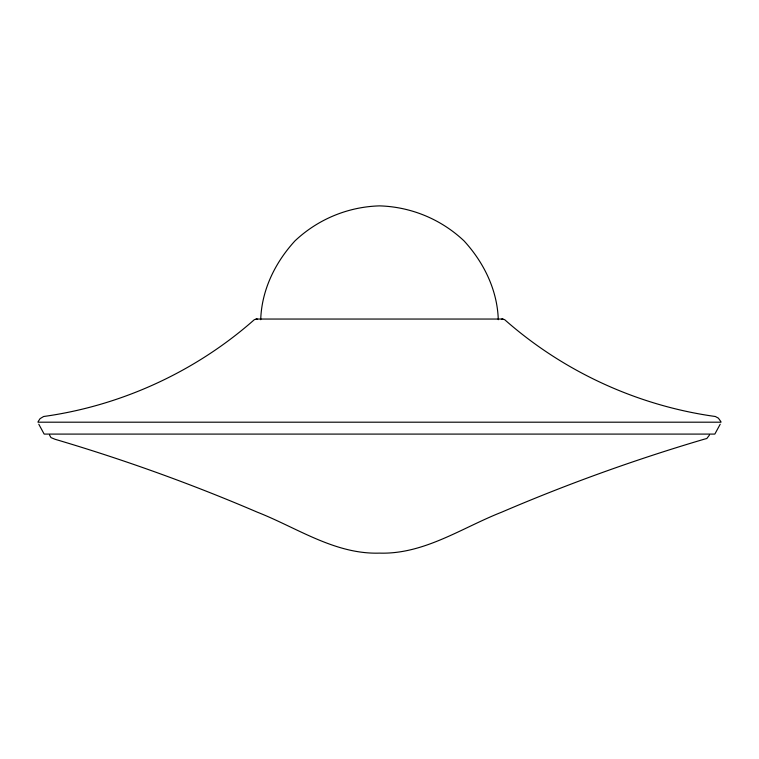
<?xml version="1.0" encoding="UTF-8"?>
<svg xmlns="http://www.w3.org/2000/svg" width="759" height="759" viewBox="0 0 759 759"><rect width="100%" height="100%" fill="white"/><g stroke="black" fill="none" stroke-linecap="round" stroke-linejoin="round"><path stroke-width="1.14" d="M260.716 319.691C261.646 290.033 275.119 262.519 294.966 240.888C317.917 219.237 347.964 206.79 379.5 205.879C411.036 206.79 441.083 219.237 464.034 240.888C483.881 262.519 497.354 290.033 498.284 319.691M709.475 435.049L706.819 438.512L703.972 439.271C635.198 459.556 567.628 483.9 501.737 512.154C461.861 527.78 424.072 554.516 379.5 553.121C334.928 554.516 297.139 527.78 257.263 512.154C191.372 483.9 123.802 459.556 55.027 439.271L51.005 437.601L49.525 435.049M38.178 421.539L40.085 418.636L43.642 416.501C121.326 405.733 195.499 371.654 254.265 319.729L256.172 319.046L502.828 319.046L504.735 319.729C563.501 371.654 637.674 405.733 715.357 416.501L718.403 418.162L720.822 421.539M720.215 424.205L714.836 434.091L44.164 434.091L38.785 424.205M501.49 319.226L502.828 319.046M37.95 422.194L721.05 422.194M256.172 319.046L257.51 319.226"/></g></svg>
